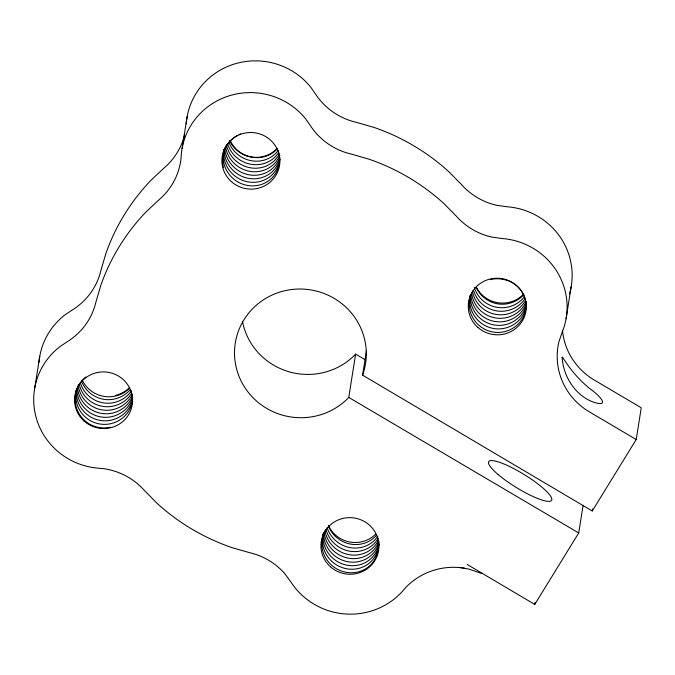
<?xml version="1.0" encoding="UTF-8"?>
<svg xmlns="http://www.w3.org/2000/svg" width="675" height="675" viewBox="0 0 675 675"><rect width="100%" height="100%" fill="white"/><g stroke="black" fill="none" stroke-linecap="round" stroke-linejoin="round"><path stroke-width="1.01" d="M34.737 387.998L39.766 356.257M182.073 148.584L187.102 116.834M562.477 330.337A65.947 64.302 9 0 0 594.295 380.059L641.25 407.784L636.221 439.526L592.253 510.983L362.576 375.148L363.606 372.102A65.947 64.302 9 0 0 295.903 289.145A65.947 64.302 9 0 0 240.359 379.418A65.947 64.302 9 0 0 346.79 399.448L348.764 397.423L355.615 354.139L365.639 359.977M362.576 375.148L366.5 350.409M566.089 318.743L571.117 287.002M467.176 564.359A72.537 14.892 31.6 0 0 473.664 568.291L534.752 604.42L535.072 602.378M534.752 604.42L578.72 532.972L583.099 505.322M592.253 510.983L592.574 508.933M355.615 354.139L353.641 356.155A65.947 64.302 9 0 1 287.584 371.343A65.947 64.302 9 0 1 242.468 321.342M459.27 567.38L468.703 569.042L481.739 573.497M464.771 568.257L461.911 567.835A65.947 64.302 9 0 0 405.717 587.512L403.54 590.077A69.896 68.167 9 0 1 290.765 581.757L284.512 573.337A65.947 64.302 9 0 0 249.556 552.665L232.166 547.678A211.022 205.774 9 0 1 156.904 503.162L144.332 490.413A65.947 64.302 9 0 0 102.575 468.534L98.837 468.239A69.896 68.167 9 0 1 36.796 419.799A69.896 68.167 9 0 1 60.438 346.241L69.559 340.251A65.947 64.302 9 0 0 95.892 302.164L100.862 285.23A211.022 205.774 9 0 1 145.876 212.093L158.836 199.91A65.947 64.302 9 0 0 180.925 159.317L181.195 155.663A69.896 68.167 9 0 1 230.327 95.47A69.896 68.167 9 0 1 305.851 119.121L312.052 128.073A65.947 64.302 9 0 0 351.27 154.077L368.651 159.072A211.022 205.774 9 0 1 443.914 203.58L456.494 216.329A65.947 64.302 9 0 0 491.451 237.009L501.989 238.511A69.896 68.167 9 0 1 562.089 332.429L558.849 342.006A65.947 64.302 9 0 0 589.267 411.801L636.221 439.526M348.764 397.423L578.72 532.972M569.481 293.946A69.896 68.167 9 0 0 507.018 206.761L496.479 205.259A65.947 64.302 9 0 1 461.523 184.587L448.943 171.838A211.022 205.774 9 0 0 373.68 127.322L356.299 122.335A65.947 64.302 9 0 1 317.081 96.331L310.88 87.37A69.896 68.167 9 0 0 235.356 63.72A69.896 68.167 9 0 0 186.224 123.913M184.537 135.127A65.947 64.302 9 0 1 163.865 168.168L150.905 180.343A211.022 205.774 9 0 0 105.891 253.488L100.921 270.422A65.947 64.302 9 0 1 74.588 308.509L65.467 314.491A69.896 68.167 9 0 0 38.973 362.323M523.015 294.73A29.017 28.291 9 0 1 476.601 287.71M375.688 534.153A29.017 28.291 9 0 1 328.472 525.521M129.313 388.437A29.017 28.291 9 0 1 82.898 381.409M276.649 149.015A29.017 28.291 9 0 1 229.433 140.383M376.279 535.444A28.679 27.346 34.4 0 1 328.252 525.859M378.152 538.321A28.679 27.346 34.4 0 1 349.852 551.205A28.679 27.346 34.4 0 1 326.042 529.563M377.806 536.245A28.679 27.346 34.4 0 1 350.418 547.678A28.679 27.346 34.4 0 1 327.097 527.723M378.397 540.329A28.679 27.346 34.4 0 1 350.182 554.867A28.679 27.346 34.4 0 1 325.485 533.09A28.679 28.038 -28.9 0 1 325.105 531.368M378.548 542.295A28.679 27.346 34.4 0 1 350.502 558.495A28.679 27.346 34.4 0 1 324.92 536.617A28.679 28.038 -28.9 0 1 324.27 533.157M378.92 544.413A28.679 27.346 34.4 0 1 352.038 565.709A28.679 27.346 34.4 0 1 323.806 543.67A28.679 28.038 -28.9 0 1 323.198 533.166M378.591 544.21A28.679 27.346 34.4 0 1 350.831 562.106A28.679 27.346 34.4 0 1 324.363 540.143A28.679 28.038 -28.9 0 1 323.511 533.166M378.827 541.038A28.679 27.346 34.4 0 1 355.008 569.067A28.679 27.346 34.4 0 1 323.249 547.197A28.679 28.038 -28.9 0 1 322.928 534.946M377.452 539.384A28.679 27.346 34.4 0 1 357.05 572.181A28.679 27.346 34.4 0 1 322.684 550.724A28.679 28.038 -28.9 0 1 325.418 530.153M476.187 287.348A28.679 28.51 39.3 0 0 508.933 303.463A28.679 26.873 0 0 0 523.876 294.604M472.373 291.077A28.679 28.51 39.3 0 0 507.263 314.044A28.679 26.873 0 0 0 525.234 301.016M474.339 287.516A28.679 28.51 39.3 0 0 508.376 306.99A28.679 26.873 0 0 0 524.416 296.806M471.555 292.823A28.679 28.51 39.3 0 0 506.706 317.571A28.679 26.873 0 0 0 526.213 301.497M524.872 298.941A28.679 26.873 0 0 1 507.819 310.517A28.679 28.51 39.3 0 1 473.782 291.043M470.644 294.545A28.679 28.51 39.3 0 0 504.47 331.678A28.679 26.873 0 0 0 525.133 299.033A28.679 26.873 0 0 0 490.337 279.593M469.969 296.241A28.679 28.51 39.3 0 0 505.027 328.151A28.679 26.873 0 0 0 526.517 303.885M470.846 294.562A28.679 28.51 39.3 0 0 506.14 321.098A28.679 26.873 0 0 0 526.272 303.438M526.618 303.699A28.679 26.873 0 0 1 505.583 324.624A28.679 28.51 39.3 0 1 470.332 294.502M277.518 148.542A28.679 27.346 34.4 0 1 230.2 140.586M279.788 155.393A28.679 27.346 34.4 0 1 251.741 171.602A28.679 27.346 34.4 0 1 226.167 149.723A28.679 28.038 -28.9 0 1 225.517 146.256M278.049 150.744A28.679 27.346 34.4 0 1 251.657 160.777A28.679 27.346 34.4 0 1 228.935 142.493M278.488 152.879A28.679 27.346 34.4 0 1 251.1 164.303A28.679 27.346 34.4 0 1 227.779 144.357M278.834 154.946A28.679 27.346 34.4 0 1 250.535 167.83A28.679 27.346 34.4 0 1 226.724 146.197A28.679 28.038 -28.9 0 1 226.344 144.475M224.8 148.028A28.679 28.038 -28.9 0 0 225.602 153.242A28.679 27.346 34.4 0 0 252.07 175.213A28.679 27.346 34.4 0 0 279.83 157.317M279.889 159.342A28.679 27.346 34.4 0 1 253.606 182.343A28.679 27.346 34.4 0 1 224.488 160.304A28.679 28.038 -28.9 0 1 223.881 149.799M224.007 149.85A28.679 28.038 -28.9 0 0 223.931 163.822A28.679 27.346 34.4 0 0 258.289 185.287A28.679 27.346 34.4 0 0 278.699 152.491A28.679 28.038 -28.9 0 0 278.201 150.803M279.771 159.199A28.679 27.346 34.4 0 1 252.399 178.791A28.679 27.346 34.4 0 1 225.045 156.777A28.679 28.038 -28.9 0 1 224.193 149.791M223.374 167.349A28.679 28.038 -28.9 0 1 237.398 135.498M238.992 134.671A28.679 28.038 -28.9 0 1 240.646 133.937M81.506 381.156A28.679 28.51 39.3 0 0 114.953 398.925A28.679 26.873 0 0 0 129.887 390.074M129.254 387.804A28.679 26.873 0 0 1 115.509 395.407M79.321 384.775A28.679 28.51 39.3 0 0 113.839 405.987A28.679 26.873 0 0 0 131.811 392.96M132.072 394.985A28.679 26.873 0 0 1 113.282 409.514A28.679 28.51 39.3 0 1 78.131 384.767M131.448 390.876A28.679 26.873 0 0 1 114.396 402.46A28.679 28.51 39.3 0 1 80.359 382.987M77.422 386.505A28.679 28.51 39.3 0 0 112.717 413.041A28.679 26.873 0 0 0 132.232 396.968M132.376 394.293A28.679 26.873 0 0 1 111.046 423.622A28.679 28.51 39.3 0 1 76.283 389.948M76.351 389.973A28.679 28.51 39.3 0 0 111.603 420.095A28.679 26.873 0 0 0 132.629 399.17M132.283 398.908A28.679 26.873 0 0 1 112.16 416.568A28.679 28.51 39.3 0 1 76.832 388.235M110.489 427.148A28.679 28.51 39.3 0 1 85.767 377.004M562.14 357.564C563.304 375.739 574.298 394.09 591.443 401.347A29.017 5.957 31.6 0 0 593.072 391.07C580.601 381.949 570.577 370.001 562.427 357.05L562.14 357.564M477.866 327.417A29.017 28.291 9 0 0 525.631 312.609A29.017 28.291 9 0 0 488.295 279.534A29.017 28.291 9 0 0 477.866 327.417M330.539 566.84A29.017 28.291 9 0 0 378.295 552.032A29.017 28.291 9 0 0 340.959 518.948A29.017 28.291 9 0 0 330.539 566.84M84.164 421.124A29.017 28.291 9 0 0 131.929 406.316A29.017 28.291 9 0 0 94.584 373.233A29.017 28.291 9 0 0 84.164 421.124M231.5 181.71A29.017 28.291 9 0 0 279.256 166.894A29.017 28.291 9 0 0 241.92 133.819A29.017 28.291 9 0 0 231.5 181.71M498.192 474.593A36.931 7.577 31.6 0 0 550.927 500.934A36.931 7.577 31.6 0 0 511.329 467.37A36.931 7.577 31.6 0 0 498.192 474.593"/></g></svg>
